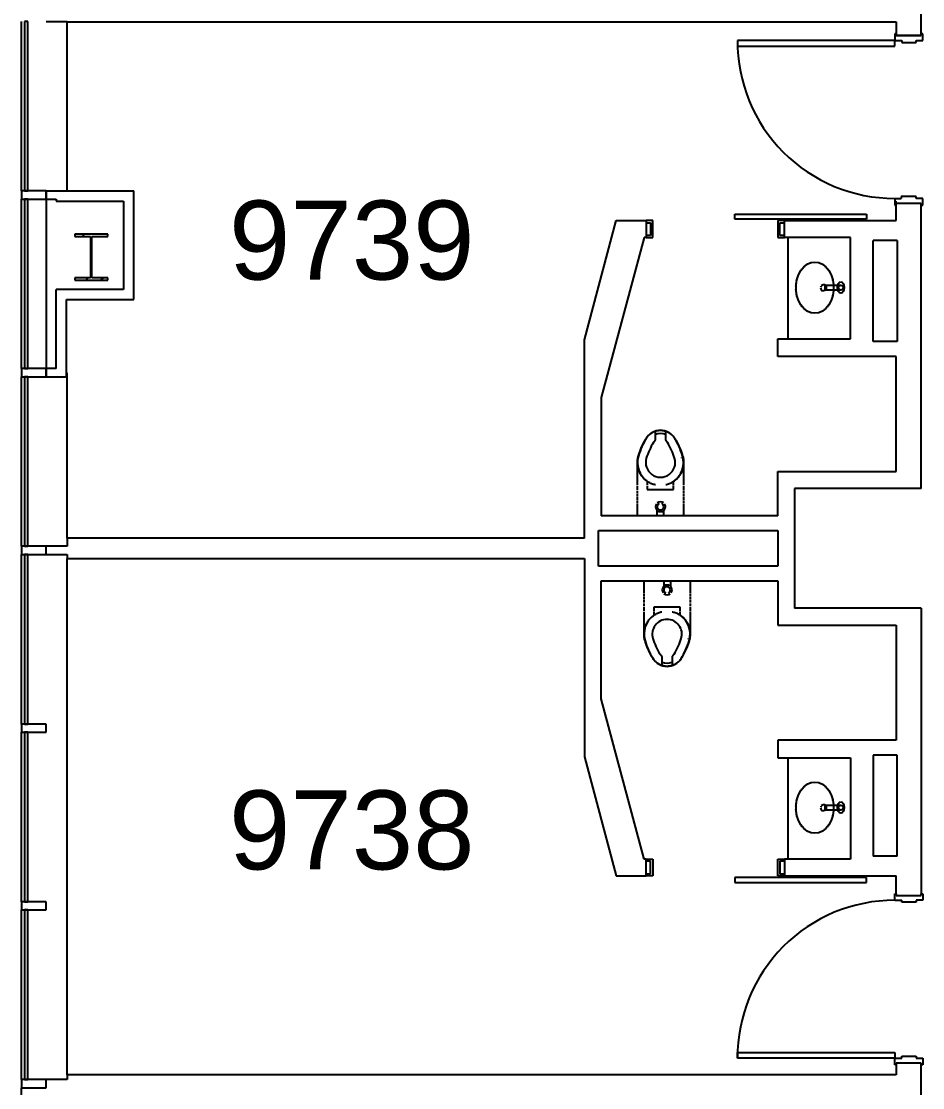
# Model space of a CAD drawing. Header units: inches. Extents: x -59 to 5673, y -29 to 4299.
# Drawn here: x -42.7 to 231.1, y 2867.8 to 3191.8 of the extents above; entities that cross this region are included whole.
import ezdxf

# ---------------------------------------------------------------- set-up
doc = ezdxf.new("R2010")
doc.units = ezdxf.units.IN
doc.header["$LTSCALE"] = 96
doc.header["$MEASUREMENT"] = 0
for name, color, linetype in [('A-ANNO-ROOM', 4, 'Continuous'), ('A-COLS', 5, 'Continuous'), ('A-DOOR', 2, 'Continuous'), ('A-FLOR-CASE', 3, 'Continuous'), ('A-FLOR-PFIX', 2, 'Continuous'), ('A-GLAZ', 2, 'Continuous'), ('A-WALL-FULL', 6, 'Continuous')]:
    doc.layers.add(name, color=color, linetype=linetype)
doc.styles.add('ARIAL', font='arial.ttf')

msp = doc.modelspace()

# ---------------------------------------------------------------- linework, layer by layer
at = {"layer": 'A-COLS'}
for p, q in [((-16.42, 3127.08), (-26.42, 3127.08)), ((-26.42, 3127.08), (-26.42, 3126.36)), ((-24.2, 3126.36), (-23.48, 3127.08)), ((-16.42, 3126.36), (-16.42, 3127.08)), ((-26.42, 3126.36), (-21.63, 3126.36)), ((-21.63, 3126.36), (-21.63, 3113.8)), ((-21.22, 3113.8), (-21.22, 3126.36)), ((-21.22, 3126.36), (-16.42, 3126.36)), ((-26.42, 3113.8), (-26.42, 3113.08)), ((-21.63, 3113.8), (-26.42, 3113.8)), ((-23.08, 3113.08), (-22.36, 3113.8)), ((-21.63, 3114.53), (-21.22, 3114.95)), ((-16.42, 3113.8), (-21.22, 3113.8)), ((-18.48, 3113.08), (-17.76, 3113.8)), ((-16.42, 3113.08), (-16.42, 3113.8)), ((-26.42, 3113.08), (-16.42, 3113.08))]:
    msp.add_line(p, q, dxfattribs=at)
at = {"layer": 'A-DOOR'}
for p, q in [((174.83, 3185.95), (174.83, 3184.2)), ((222.58, 3185.95), (174.83, 3185.95)), ((223.08, 3187.95), (222.58, 3187.95)), ((222.58, 3187.95), (222.58, 3185.95)), ((222.58, 3184.2), (222.58, 3185.95)), ((222.58, 3185.95), (224.77, 3185.95)), ((223.08, 3187.45), (223.08, 3187.95)), ((230.58, 3187.45), (223.08, 3187.45)), ((224.77, 3185.95), (224.77, 3185.33)), ((224.77, 3185.33), (229.14, 3185.33)), ((229.14, 3185.33), (229.14, 3185.95)), ((229.14, 3185.95), (231.08, 3185.95)), ((231.08, 3187.95), (230.58, 3187.95)), ((230.58, 3187.95), (230.58, 3187.45)), ((231.08, 3185.95), (231.08, 3187.95)), ((174.83, 3184.2), (222.58, 3184.2)), ((222.58, 3137.95), (224.52, 3137.95)), ((222.58, 3137.95), (222.58, 3135.95)), ((230.58, 3136.45), (223.08, 3136.45)), ((223.08, 3135.95), (223.08, 3136.45)), ((229.14, 3138.58), (224.52, 3138.58)), ((224.52, 3138.58), (224.52, 3137.95)), ((229.14, 3137.95), (229.14, 3138.58)), ((231.08, 3137.95), (229.14, 3137.95)), ((230.58, 3136.45), (230.58, 3135.95)), ((231.08, 3135.95), (231.08, 3137.95)), ((173.99, 3131.7), (173.99, 3133.2)), ((173.99, 3133.2), (213.99, 3133.2)), ((213.99, 3133.2), (213.99, 3131.7)), ((222.58, 3135.95), (223.08, 3135.95)), ((230.58, 3135.95), (231.08, 3135.95)), ((149.08, 3131.2), (147.08, 3131.2)), ((147.08, 3131.2), (147.08, 3130.58)), ((147.08, 3130.58), (148.45, 3130.58)), ((148.45, 3130.58), (148.45, 3126.7)), ((149.08, 3126.08), (149.08, 3131.2)), ((213.99, 3131.7), (173.99, 3131.7)), ((187.08, 3131.2), (187.08, 3126.08)), ((189.08, 3131.2), (187.08, 3131.2)), ((187.7, 3130.58), (189.08, 3130.58)), ((187.7, 3126.7), (187.7, 3130.58)), ((189.08, 3130.58), (189.08, 3131.2)), ((148.45, 3126.7), (147.08, 3126.7)), ((147.08, 3126.7), (147.08, 3126.08)), ((189.08, 3126.7), (187.7, 3126.7)), ((189.08, 3126.08), (189.08, 3126.7)), ((147.08, 3126.08), (149.08, 3126.08)), ((187.08, 3126.08), (189.08, 3126.08)), ((147.08, 2937.2), (149.08, 2937.2)), ((147.08, 2936.58), (147.08, 2937.2)), ((148.45, 2936.58), (147.08, 2936.58)), ((148.45, 2932.7), (148.45, 2936.58)), ((149.08, 2937.2), (149.08, 2932.08)), ((187.08, 2932.08), (187.08, 2937.2)), ((187.08, 2937.2), (189.08, 2937.2)), ((187.7, 2936.58), (187.7, 2932.7)), ((189.08, 2936.58), (187.7, 2936.58)), ((189.08, 2937.2), (189.08, 2936.58)), ((147.08, 2932.7), (148.45, 2932.7)), ((147.08, 2932.08), (147.08, 2932.7)), ((187.7, 2932.7), (189.08, 2932.7)), ((189.08, 2932.7), (189.08, 2932.08)), ((149.08, 2932.08), (147.08, 2932.08)), ((213.99, 2931.58), (173.99, 2931.58)), ((173.99, 2931.58), (173.99, 2930.08)), ((173.99, 2930.08), (213.99, 2930.08)), ((189.08, 2932.08), (187.08, 2932.08)), ((213.99, 2930.08), (213.99, 2931.58)), ((222.58, 2924.7), (222.58, 2926.7)), ((222.58, 2926.7), (223.08, 2926.7)), ((223.08, 2926.7), (223.08, 2926.2)), ((223.08, 2926.2), (230.58, 2926.2)), ((230.58, 2926.7), (231.08, 2926.7)), ((230.58, 2926.2), (230.58, 2926.7)), ((231.08, 2926.7), (231.08, 2924.7)), ((222.58, 2924.7), (224.77, 2924.7)), ((224.77, 2924.08), (224.77, 2924.7)), ((229.14, 2924.08), (224.77, 2924.08)), ((229.14, 2924.7), (229.14, 2924.08)), ((231.08, 2924.7), (229.14, 2924.7)), ((174.83, 2878.45), (222.58, 2878.45)), ((174.83, 2876.7), (174.83, 2878.45)), ((222.58, 2878.45), (222.58, 2876.7)), ((224.77, 2877.32), (229.14, 2877.32)), ((224.77, 2876.7), (224.77, 2877.32)), ((229.14, 2877.32), (229.14, 2876.7)), ((222.58, 2876.7), (174.83, 2876.7)), ((222.58, 2876.7), (224.77, 2876.7)), ((222.58, 2874.7), (222.58, 2876.7)), ((223.08, 2874.7), (222.58, 2874.7)), ((223.08, 2875.2), (223.08, 2874.7)), ((230.58, 2875.2), (223.08, 2875.2)), ((229.14, 2876.7), (231.08, 2876.7)), ((230.58, 2874.7), (230.58, 2875.2)), ((231.08, 2874.7), (230.58, 2874.7)), ((231.08, 2876.7), (231.08, 2874.7))]:
    msp.add_line(p, q, dxfattribs=at)
for centre, start, end in [((222.61, 3185.74), 179.7448, 269.956), ((222.61, 3185.74), 179.7448, 269.956), ((222.61, 2876.92), 90.044, 180.2552), ((222.61, 2876.92), 90.044, 180.2552)]:
    msp.add_arc(centre, 47.79, start, end, dxfattribs=at)
at = {"layer": 'A-FLOR-CASE'}
for p, q in [((190.2, 3095.33), (190.2, 3126.08)), ((190.2, 2937.2), (190.2, 2967.95))]:
    msp.add_line(p, q, dxfattribs=at)
at = {"layer": 'A-FLOR-PFIX'}
for p, q in [((194.06, 3116.04), (194.95, 3117.12)), ((194.95, 3117.12), (195.98, 3117.94)), ((195.98, 3117.94), (197.12, 3118.44)), ((196.94, 3118.38), (197.19, 3118.46)), ((197.12, 3118.44), (198.31, 3118.61)), ((198.31, 3118.61), (199.5, 3118.44)), ((199.5, 3118.44), (200.64, 3117.94)), ((200.64, 3117.94), (201.67, 3117.12)), ((201.67, 3117.12), (202.56, 3116.04)), ((192.87, 3113.23), (193.36, 3114.72)), ((193.36, 3114.72), (194.06, 3116.04)), ((202.56, 3116.04), (203.26, 3114.72)), ((203.26, 3114.72), (203.75, 3113.23)), ((192.62, 3111.64), (192.87, 3113.23)), ((192.62, 3110.02), (192.62, 3111.64)), ((200.32, 3111.5), (200.81, 3111.79)), ((200.81, 3111.79), (201.29, 3111.79)), ((201.29, 3111.79), (201.63, 3111.61)), ((201.76, 3110.52), (201.41, 3109.99)), ((201.46, 3111.58), (206.21, 3111.58)), ((201.46, 3110.08), (201.46, 3111.58)), ((201.63, 3111.61), (201.77, 3111.43)), ((201.77, 3111.43), (201.76, 3110.52)), ((203.75, 3113.23), (204, 3111.64)), ((204, 3111.64), (204, 3110.02)), ((192.87, 3108.42), (192.62, 3110.02)), ((193.36, 3106.94), (192.87, 3108.42)), ((201, 3109.84), (200.85, 3109.85)), ((201.41, 3109.99), (201, 3109.84)), ((206.21, 3110.08), (201.46, 3110.08)), ((203.75, 3108.42), (203.26, 3106.94)), ((204, 3110.02), (203.75, 3108.42)), ((194.06, 3105.62), (193.36, 3106.94)), ((194.95, 3104.53), (194.06, 3105.62)), ((195.98, 3103.72), (194.95, 3104.53)), ((201.67, 3104.53), (200.64, 3103.72)), ((202.56, 3105.62), (201.67, 3104.53)), ((203.26, 3106.94), (202.56, 3105.62)), ((197.12, 3103.22), (195.98, 3103.72)), ((197.19, 3103.2), (196.94, 3103.27)), ((198.31, 3103.05), (197.12, 3103.22)), ((199.5, 3103.22), (198.31, 3103.05)), ((200.64, 3103.72), (199.5, 3103.22)), ((146.99, 3064.8), (147.2, 3065.15)), ((147.2, 3065.15), (147.31, 3065.32)), ((147.31, 3065.32), (147.43, 3065.48)), ((147.43, 3065.48), (147.55, 3065.64)), ((147.55, 3065.64), (147.68, 3065.79)), ((147.68, 3065.79), (147.81, 3065.94)), ((147.81, 3065.94), (147.95, 3066.08)), ((147.95, 3066.08), (148.1, 3066.22)), ((148.1, 3066.22), (148.25, 3066.35)), ((148.25, 3066.35), (148.4, 3066.48)), ((148.4, 3066.48), (148.56, 3066.6)), ((148.56, 3066.6), (148.73, 3066.71)), ((148.73, 3066.71), (148.9, 3066.81)), ((148.9, 3066.81), (149.07, 3066.91)), ((149.07, 3066.91), (149.25, 3067)), ((149.25, 3067), (149.43, 3067.09)), ((149.43, 3067.09), (149.62, 3067.17)), ((149.62, 3067.17), (149.81, 3067.24)), ((149.81, 3067.24), (150, 3067.3)), ((149.95, 3064.51), (149.95, 3067.28)), ((150, 3067.3), (150.19, 3067.35)), ((150.19, 3067.35), (150.38, 3067.4)), ((150.38, 3067.4), (150.58, 3067.44)), ((150.58, 3067.44), (150.78, 3067.47)), ((150.78, 3067.47), (150.97, 3067.49)), ((150.97, 3067.49), (151.17, 3067.51)), ((151.17, 3067.51), (151.37, 3067.51)), ((151.37, 3067.51), (151.45, 3067.51)), ((151.45, 3067.51), (151.65, 3067.51)), ((151.65, 3067.51), (151.85, 3067.5)), ((151.85, 3067.5), (152.05, 3067.48)), ((152.05, 3067.48), (152.25, 3067.45)), ((152.25, 3067.45), (152.45, 3067.42)), ((152.45, 3067.42), (152.64, 3067.37)), ((152.64, 3067.37), (152.83, 3067.32)), ((152.83, 3067.32), (153.03, 3067.26)), ((152.95, 3067.28), (152.95, 3064.51)), ((153.03, 3067.26), (153.21, 3067.19)), ((153.21, 3067.19), (153.4, 3067.12)), ((153.4, 3067.12), (153.58, 3067.04)), ((153.58, 3067.04), (153.76, 3066.95)), ((153.76, 3066.95), (153.94, 3066.85)), ((153.94, 3066.85), (154.11, 3066.75)), ((154.11, 3066.75), (154.28, 3066.64)), ((154.28, 3066.64), (154.44, 3066.53)), ((154.44, 3066.53), (154.6, 3066.4)), ((154.6, 3066.4), (154.75, 3066.27)), ((154.75, 3066.27), (154.9, 3066.14)), ((154.9, 3066.14), (155.04, 3066)), ((155.04, 3066), (155.18, 3065.85)), ((155.18, 3065.85), (155.31, 3065.7)), ((155.31, 3065.7), (155.43, 3065.54)), ((155.43, 3065.54), (155.55, 3065.38)), ((155.55, 3065.38), (155.66, 3065.22)), ((155.66, 3065.22), (155.7, 3065.15)), ((155.7, 3065.15), (156.17, 3064.36)), ((145.37, 3061.5), (145.72, 3062.35)), ((145.72, 3062.35), (146.11, 3063.18)), ((146.11, 3063.18), (146.54, 3064)), ((146.54, 3064), (146.99, 3064.8)), ((156.17, 3064.36), (156.61, 3063.55)), ((156.61, 3063.55), (157.01, 3062.72)), ((157.01, 3062.72), (157.38, 3061.88)), ((157.38, 3061.88), (157.72, 3061.02)), ((144.49, 3058.48), (144.53, 3058.76)), ((144.53, 3058.76), (144.58, 3059.03)), ((144.58, 3059.03), (144.64, 3059.31)), ((144.64, 3059.31), (144.7, 3059.58)), ((144.7, 3059.58), (144.76, 3059.77)), ((144.76, 3059.77), (145.05, 3060.64)), ((145.05, 3060.64), (145.37, 3061.5)), ((157.72, 3061.02), (158.02, 3060.16)), ((158.02, 3060.16), (158.15, 3059.77)), ((158.15, 3059.77), (158.22, 3059.5)), ((158.22, 3059.5), (158.29, 3059.23)), ((158.29, 3059.23), (158.34, 3058.95)), ((158.34, 3058.95), (158.39, 3058.67)), ((158.39, 3058.67), (158.42, 3058.4)), ((144.45, 3057.64), (144.46, 3057.92)), ((144.45, 3050.88), (144.45, 3057.72)), ((144.46, 3057.36), (144.45, 3057.64)), ((144.46, 3057.92), (144.47, 3058.2)), ((144.48, 3057.08), (144.46, 3057.36)), ((144.47, 3058.2), (144.49, 3058.48)), ((144.51, 3056.8), (144.48, 3057.08)), ((144.55, 3056.53), (144.51, 3056.8)), ((144.61, 3056.25), (144.55, 3056.53)), ((144.67, 3055.98), (144.61, 3056.25)), ((144.75, 3055.71), (144.67, 3055.98)), ((144.83, 3055.44), (144.75, 3055.71)), ((144.93, 3055.18), (144.83, 3055.44)), ((158.05, 3055.36), (157.95, 3055.1)), ((158.13, 3055.63), (158.05, 3055.36)), ((158.21, 3055.9), (158.13, 3055.63)), ((158.28, 3056.17), (158.21, 3055.9)), ((158.34, 3056.45), (158.28, 3056.17)), ((158.38, 3056.72), (158.34, 3056.45)), ((158.42, 3057), (158.38, 3056.72)), ((158.42, 3058.4), (158.44, 3058.12)), ((158.44, 3057.28), (158.42, 3057)), ((158.44, 3058.12), (158.45, 3057.84)), ((158.45, 3057.56), (158.44, 3057.28)), ((158.45, 3057.84), (158.45, 3057.56)), ((158.45, 3057.72), (158.45, 3050.89)), ((145.04, 3054.92), (144.93, 3055.18)), ((145.15, 3054.67), (145.04, 3054.92)), ((145.28, 3054.42), (145.15, 3054.67)), ((145.42, 3054.17), (145.28, 3054.42)), ((145.56, 3053.93), (145.42, 3054.17)), ((145.72, 3053.7), (145.56, 3053.93)), ((145.88, 3053.48), (145.72, 3053.7)), ((146.06, 3053.26), (145.88, 3053.48)), ((146.24, 3053.04), (146.06, 3053.26)), ((146.43, 3052.84), (146.24, 3053.04)), ((146.63, 3052.64), (146.43, 3052.84)), ((146.84, 3052.45), (146.63, 3052.64)), ((147.05, 3052.27), (146.84, 3052.45)), ((147.27, 3052.1), (147.05, 3052.27)), ((147.5, 3051.94), (147.27, 3052.1)), ((155.79, 3052.22), (155.57, 3052.05)), ((156.01, 3052.4), (155.79, 3052.22)), ((156.21, 3052.59), (156.01, 3052.4)), ((156.42, 3052.78), (156.21, 3052.59)), ((156.61, 3052.98), (156.42, 3052.78)), ((156.79, 3053.19), (156.61, 3052.98)), ((156.97, 3053.41), (156.79, 3053.19)), ((157.14, 3053.63), (156.97, 3053.41)), ((157.3, 3053.86), (157.14, 3053.63)), ((157.45, 3054.1), (157.3, 3053.86)), ((157.59, 3054.34), (157.45, 3054.1)), ((157.72, 3054.59), (157.59, 3054.34)), ((157.84, 3054.85), (157.72, 3054.59)), ((157.95, 3055.1), (157.84, 3054.85)), ((144.45, 3049.38), (144.45, 3050.64)), ((144.45, 3048.38), (144.45, 3049.15)), ((147.45, 3051.97), (147.45, 3050.88)), ((147.45, 3050.64), (147.45, 3049.47)), ((147.45, 3049.47), (155.45, 3049.47)), ((147.73, 3051.79), (147.5, 3051.94)), ((147.97, 3051.64), (147.73, 3051.79)), ((148.22, 3051.51), (147.97, 3051.64)), ((148.47, 3051.38), (148.22, 3051.51)), ((148.73, 3051.27), (148.47, 3051.38)), ((148.99, 3051.17), (148.73, 3051.27)), ((149.25, 3051.07), (148.99, 3051.17)), ((149.52, 3050.99), (149.25, 3051.07)), ((149.79, 3050.92), (149.52, 3050.99)), ((149.92, 3050.89), (149.79, 3050.92)), ((153.31, 3050.97), (153.04, 3050.9)), ((153.58, 3051.05), (153.31, 3050.97)), ((153.84, 3051.14), (153.58, 3051.05)), ((154.1, 3051.24), (153.84, 3051.14)), ((154.36, 3051.35), (154.1, 3051.24)), ((154.61, 3051.47), (154.36, 3051.35)), ((154.86, 3051.6), (154.61, 3051.47)), ((155.1, 3051.74), (154.86, 3051.6)), ((155.34, 3051.89), (155.1, 3051.74)), ((155.57, 3052.05), (155.34, 3051.89)), ((155.45, 3050.87), (155.45, 3051.97)), ((155.45, 3049.47), (155.45, 3050.66)), ((158.45, 3050.65), (158.45, 3049.37)), ((158.45, 3049.16), (158.45, 3048.37)), ((144.45, 3047.38), (144.45, 3048.15)), ((144.45, 3046.39), (144.45, 3047.15)), ((144.45, 3045.38), (144.45, 3046.14)), ((158.45, 3048.16), (158.45, 3047.37)), ((158.45, 3047.16), (158.45, 3046.38)), ((158.45, 3046.15), (158.45, 3045.37)), ((144.45, 3041.51), (144.45, 3045.15)), ((150.45, 3041.51), (150.45, 3043.17)), ((152.45, 3041.51), (152.45, 3043.17)), ((158.45, 3045.16), (158.45, 3041.51)), ((146.45, 3018.13), (146.45, 3021.76)), ((152.45, 3021.76), (152.45, 3020.11)), ((154.45, 3021.76), (154.45, 3020.11)), ((160.45, 3021.76), (160.45, 3018.13)), ((146.45, 3017.13), (146.45, 3017.9)), ((146.45, 3016.13), (146.45, 3016.9)), ((160.45, 3017.89), (160.45, 3017.14)), ((160.45, 3016.89), (160.45, 3016.13)), ((146.45, 3015.13), (146.45, 3015.9)), ((146.45, 3014.13), (146.45, 3014.9)), ((146.45, 3012.63), (146.45, 3013.9)), ((157.45, 3013.81), (149.45, 3013.81)), ((149.45, 3013.81), (149.45, 3012.62)), ((157.45, 3012.62), (157.45, 3013.81)), ((160.45, 3015.89), (160.45, 3015.13)), ((160.45, 3014.89), (160.45, 3014.13)), ((160.45, 3013.89), (160.45, 3012.64)), ((146.45, 3005.56), (146.45, 3012.39)), ((147.93, 3009.87), (148.11, 3010.09)), ((148.11, 3010.09), (148.3, 3010.3)), ((148.3, 3010.3), (148.49, 3010.5)), ((148.49, 3010.5), (148.69, 3010.69)), ((148.69, 3010.69), (148.9, 3010.88)), ((148.9, 3010.88), (149.12, 3011.06)), ((149.12, 3011.06), (149.34, 3011.23)), ((149.34, 3011.23), (149.57, 3011.39)), ((149.45, 3012.41), (149.45, 3011.31)), ((149.57, 3011.39), (149.81, 3011.54)), ((149.81, 3011.54), (150.05, 3011.68)), ((150.05, 3011.68), (150.29, 3011.81)), ((150.29, 3011.81), (150.55, 3011.93)), ((150.55, 3011.93), (150.8, 3012.04)), ((150.8, 3012.04), (151.06, 3012.14)), ((151.06, 3012.14), (151.33, 3012.23)), ((151.33, 3012.23), (151.6, 3012.31)), ((151.6, 3012.31), (151.87, 3012.38)), ((154.99, 3012.39), (155.12, 3012.36)), ((155.12, 3012.36), (155.39, 3012.29)), ((155.39, 3012.29), (155.65, 3012.21)), ((155.65, 3012.21), (155.92, 3012.11)), ((155.92, 3012.11), (156.18, 3012.01)), ((156.18, 3012.01), (156.43, 3011.9)), ((156.43, 3011.9), (156.69, 3011.77)), ((156.69, 3011.77), (156.93, 3011.64)), ((156.93, 3011.64), (157.17, 3011.49)), ((157.17, 3011.49), (157.41, 3011.34)), ((157.41, 3011.34), (157.63, 3011.18)), ((157.45, 3011.31), (157.45, 3012.41)), ((157.63, 3011.18), (157.85, 3011.01)), ((157.85, 3011.01), (158.07, 3010.83)), ((158.07, 3010.83), (158.28, 3010.64)), ((158.28, 3010.64), (158.47, 3010.44)), ((158.47, 3010.44), (158.67, 3010.23)), ((158.67, 3010.23), (158.85, 3010.02)), ((158.85, 3010.02), (159.02, 3009.8)), ((160.45, 3012.4), (160.45, 3005.56)), ((146.52, 3006.56), (146.57, 3006.83)), ((146.57, 3006.83), (146.63, 3007.11)), ((146.63, 3007.11), (146.69, 3007.38)), ((146.69, 3007.38), (146.77, 3007.65)), ((146.77, 3007.65), (146.86, 3007.91)), ((146.86, 3007.91), (146.96, 3008.18)), ((146.96, 3008.18), (147.07, 3008.43)), ((147.07, 3008.43), (147.19, 3008.69)), ((147.19, 3008.69), (147.32, 3008.94)), ((147.32, 3008.94), (147.46, 3009.18)), ((147.46, 3009.18), (147.61, 3009.41)), ((147.61, 3009.41), (147.77, 3009.65)), ((147.77, 3009.65), (147.93, 3009.87)), ((159.02, 3009.8), (159.19, 3009.58)), ((159.19, 3009.58), (159.34, 3009.34)), ((159.34, 3009.34), (159.49, 3009.11)), ((159.49, 3009.11), (159.63, 3008.86)), ((159.63, 3008.86), (159.75, 3008.61)), ((159.75, 3008.61), (159.87, 3008.36)), ((159.87, 3008.36), (159.98, 3008.1)), ((159.98, 3008.1), (160.07, 3007.84)), ((160.07, 3007.84), (160.16, 3007.57)), ((160.16, 3007.57), (160.23, 3007.3)), ((160.23, 3007.3), (160.3, 3007.03)), ((160.3, 3007.03), (160.35, 3006.75)), ((160.35, 3006.75), (160.39, 3006.48)), ((146.45, 3005.72), (146.47, 3006)), ((146.45, 3005.44), (146.45, 3005.72)), ((146.46, 3005.16), (146.45, 3005.44)), ((146.49, 3004.88), (146.46, 3005.16)), ((146.47, 3006), (146.49, 3006.28)), ((146.49, 3006.28), (146.52, 3006.56)), ((146.52, 3004.6), (146.49, 3004.88)), ((146.56, 3004.33), (146.52, 3004.6)), ((146.62, 3004.05), (146.56, 3004.33)), ((146.68, 3003.78), (146.62, 3004.05)), ((146.76, 3003.51), (146.68, 3003.78)), ((146.88, 3003.12), (146.76, 3003.51)), ((160.15, 3003.51), (159.86, 3002.64)), ((160.2, 3003.7), (160.15, 3003.51)), ((160.27, 3003.97), (160.2, 3003.7)), ((160.33, 3004.25), (160.27, 3003.97)), ((160.37, 3004.52), (160.33, 3004.25)), ((160.41, 3004.8), (160.37, 3004.52)), ((160.39, 3006.48), (160.42, 3006.2)), ((160.44, 3005.08), (160.41, 3004.8)), ((160.42, 3006.2), (160.44, 3005.92)), ((160.44, 3005.92), (160.45, 3005.64)), ((160.45, 3005.36), (160.44, 3005.08)), ((160.45, 3005.64), (160.45, 3005.36)), ((147.19, 3002.25), (146.88, 3003.12)), ((147.52, 3001.4), (147.19, 3002.25)), ((147.89, 3000.56), (147.52, 3001.4)), ((148.3, 2999.73), (147.89, 3000.56)), ((159.18, 3000.93), (158.79, 3000.09)), ((159.54, 3001.78), (159.18, 3000.93)), ((159.86, 3002.64), (159.54, 3001.78)), ((148.73, 2998.92), (148.3, 2999.73)), ((149.2, 2998.13), (148.73, 2998.92)), ((149.25, 2998.06), (149.2, 2998.13)), ((149.36, 2997.9), (149.25, 2998.06)), ((149.47, 2997.74), (149.36, 2997.9)), ((149.6, 2997.58), (149.47, 2997.74)), ((149.73, 2997.43), (149.6, 2997.58)), ((149.87, 2997.28), (149.73, 2997.43)), ((150.01, 2997.14), (149.87, 2997.28)), ((150.16, 2997.01), (150.01, 2997.14)), ((150.31, 2996.88), (150.16, 2997.01)), ((151.95, 2995.99), (151.95, 2998.76)), ((154.95, 2998.76), (154.95, 2995.99)), ((156.81, 2997.06), (156.66, 2996.93)), ((156.95, 2997.2), (156.81, 2997.06)), ((157.09, 2997.34), (156.95, 2997.2)), ((157.23, 2997.49), (157.09, 2997.34)), ((157.36, 2997.64), (157.23, 2997.49)), ((157.48, 2997.8), (157.36, 2997.64)), ((157.59, 2997.96), (157.48, 2997.8)), ((157.7, 2998.13), (157.59, 2997.96)), ((157.91, 2998.48), (157.7, 2998.13)), ((158.37, 2999.28), (157.91, 2998.48)), ((158.79, 3000.09), (158.37, 2999.28)), ((150.47, 2996.75), (150.31, 2996.88)), ((150.63, 2996.64), (150.47, 2996.75)), ((150.8, 2996.53), (150.63, 2996.64)), ((150.97, 2996.43), (150.8, 2996.53)), ((151.14, 2996.33), (150.97, 2996.43)), ((151.32, 2996.24), (151.14, 2996.33)), ((151.51, 2996.16), (151.32, 2996.24)), ((151.69, 2996.09), (151.51, 2996.16)), ((151.88, 2996.02), (151.69, 2996.09)), ((152.07, 2995.96), (151.88, 2996.02)), ((152.26, 2995.91), (152.07, 2995.96)), ((152.46, 2995.86), (152.26, 2995.91)), ((152.66, 2995.83), (152.46, 2995.86)), ((152.85, 2995.8), (152.66, 2995.83)), ((153.05, 2995.78), (152.85, 2995.8)), ((153.25, 2995.77), (153.05, 2995.78)), ((153.45, 2995.76), (153.25, 2995.77)), ((153.53, 2995.77), (153.45, 2995.76)), ((153.73, 2995.77), (153.53, 2995.77)), ((153.93, 2995.79), (153.73, 2995.77)), ((154.13, 2995.81), (153.93, 2995.79)), ((154.33, 2995.84), (154.13, 2995.81)), ((154.52, 2995.88), (154.33, 2995.84)), ((154.72, 2995.93), (154.52, 2995.88)), ((154.91, 2995.98), (154.72, 2995.93)), ((155.1, 2996.04), (154.91, 2995.98)), ((155.29, 2996.11), (155.1, 2996.04)), ((155.47, 2996.19), (155.29, 2996.11)), ((155.65, 2996.28), (155.47, 2996.19)), ((155.83, 2996.37), (155.65, 2996.28)), ((156.01, 2996.47), (155.83, 2996.37)), ((156.18, 2996.57), (156.01, 2996.47)), ((156.34, 2996.68), (156.18, 2996.57)), ((156.5, 2996.8), (156.34, 2996.68)), ((156.66, 2996.93), (156.5, 2996.8)), ((194.06, 2958.04), (194.95, 2959.12)), ((194.95, 2959.12), (195.98, 2959.94)), ((195.98, 2959.94), (197.12, 2960.44)), ((196.94, 2960.38), (197.19, 2960.46)), ((197.12, 2960.44), (198.31, 2960.61)), ((198.31, 2960.61), (199.5, 2960.44)), ((199.5, 2960.44), (200.64, 2959.94)), ((200.64, 2959.94), (201.67, 2959.12)), ((201.67, 2959.12), (202.56, 2958.04)), ((192.62, 2953.64), (192.87, 2955.23)), ((192.87, 2955.23), (193.36, 2956.72)), ((193.36, 2956.72), (194.06, 2958.04)), ((202.56, 2958.04), (203.26, 2956.72)), ((203.26, 2956.72), (203.75, 2955.23)), ((203.75, 2955.23), (204, 2953.64)), ((192.62, 2952.02), (192.62, 2953.64)), ((192.87, 2950.42), (192.62, 2952.02)), ((200.32, 2953.5), (200.81, 2953.79)), ((200.81, 2953.79), (201.29, 2953.79)), ((201, 2951.84), (200.85, 2951.85)), ((201.41, 2951.99), (201, 2951.84)), ((201.29, 2953.79), (201.63, 2953.61)), ((201.76, 2952.52), (201.41, 2951.99)), ((201.46, 2953.58), (206.21, 2953.58)), ((201.46, 2952.08), (201.46, 2953.58)), ((206.21, 2952.08), (201.46, 2952.08)), ((201.63, 2953.61), (201.77, 2953.43)), ((201.77, 2953.43), (201.76, 2952.52)), ((204, 2952.02), (203.75, 2950.42)), ((204, 2953.64), (204, 2952.02)), ((193.36, 2948.94), (192.87, 2950.42)), ((194.06, 2947.62), (193.36, 2948.94)), ((203.26, 2948.94), (202.56, 2947.62)), ((203.75, 2950.42), (203.26, 2948.94)), ((194.95, 2946.53), (194.06, 2947.62)), ((195.98, 2945.72), (194.95, 2946.53)), ((197.12, 2945.22), (195.98, 2945.72)), ((197.19, 2945.2), (196.94, 2945.27)), ((198.31, 2945.05), (197.12, 2945.22)), ((199.5, 2945.22), (198.31, 2945.05)), ((200.64, 2945.72), (199.5, 2945.22)), ((201.67, 2946.53), (200.64, 2945.72)), ((202.56, 2947.62), (201.67, 2946.53))]:
    msp.add_line(p, q, dxfattribs=at)
for centre in [(206.21, 3110.83), (206.21, 2952.83)]:
    msp.add_circle(centre, 0.75, dxfattribs=at)
for centre, radius, start, end in [((201.06, 3110.83), 1, 181.4853, 252), ((201.06, 3110.83), 1, 152.4389, 170.9999), ((166.75, 3053.03), 23, 148.1995, 162.9647), ((151.45, 3062.51), 5, 31.8005, 148.1995), ((151.45, 3062.51), 4, 67.7775, 112.2225), ((136.15, 3053.03), 23, 17.0353, 31.8005), ((166.75, 3053.03), 20.5, 148.1995, 162.9647), ((151.45, 3062.51), 2.5, 126.8699, 148.1995), ((151.45, 3062.51), 2.5, 31.8005, 53.1301), ((136.15, 3053.03), 20.5, 17.0353, 31.8005), ((151.45, 3057.72), 7, 162.9647, 235.1501), ((151.45, 3057.72), 4.5, 162.9647, 17.0353), ((151.45, 3057.72), 7, 304.8499, 17.0353), ((157.45, 3059.22), 0.5, 340, 0), ((151.45, 3044.29), 1.5, 49.9625, 130.0375), ((151.45, 3044.29), 1.5, 144.3619, 0), ((151.45, 3044.3), 0.996, 112.6886, 0), ((151.45, 3044.3), 0.996, 0, 67.3114), ((151.45, 3044.29), 1.5, 0, 35.3367), ((153.45, 3018.99), 1.5, 0, 215.3367), ((153.45, 3018.98), 0.996, 0, 247.3114), ((153.45, 3018.99), 1.5, 229.5824, 310.0375), ((153.45, 3018.98), 0.996, 292.6886, 0), ((153.45, 3018.99), 1.5, 324.6633, 0), ((153.45, 3005.56), 7, 124.8499, 197.0353), ((153.45, 3005.56), 4.5, 90, 197.0353), ((153.45, 3005.56), 4.5, 342.9647, 90), ((153.45, 3005.56), 7, 342.9647, 55.1501), ((153.45, 3005.56), 7, 42.4709, 49.0365), ((153.45, 3005.56), 7, 27.59, 33.9346), ((153.45, 3005.56), 7, 12.7122, 18.6438), ((168.75, 3010.25), 23, 197.0353, 211.8005), ((168.75, 3010.25), 20.5, 197.0353, 211.8005), ((138.15, 3010.25), 20.5, 328.1995, 342.9647), ((138.15, 3010.25), 23, 328.1995, 342.9647), ((159.45, 3004.06), 0.5, 0, 20), ((153.45, 3000.76), 5, 211.8005, 328.1995), ((153.45, 3000.76), 2.5, 211.8005, 233.1301), ((153.45, 3000.76), 4, 247.7775, 292.2225), ((153.45, 3000.76), 2.5, 306.8699, 328.1995), ((201.06, 2952.83), 1, 181.4853, 252), ((201.06, 2952.83), 1, 152.4389, 170.9999)]:
    msp.add_arc(centre, radius, start, end, dxfattribs=at)
for centre in [(206.21, 3110.87), (206.21, 2952.87)]:
    msp.add_ellipse(centre, major_axis=(0, 1.75), ratio=0.571429, dxfattribs=at)
for points, knots in [([(194.85, 3117.02), (195.12, 3117.3), (195.47, 3117.58), (195.82, 3117.84), (195.88, 3117.88)], [5.6220806, 5.6220806, 5.6220806, 5.6220806, 5.7998634, 5.8343864, 5.8343864, 5.8343864, 5.8343864]), ([(195.92, 3117.89), (196.26, 3118.11), (196.65, 3118.32), (197.04, 3118.41), (197.07, 3118.42)], [5.8415235, 5.8415235, 5.8415235, 5.8415235, 6.0415243, 6.0587858, 6.0587858, 6.0587858, 6.0587858]), ([(199.55, 3118.42), (199.58, 3118.41), (199.97, 3118.29), (200.36, 3118.11), (200.7, 3117.89)], [0.2243995, 0.2243995, 0.2243995, 0.2243995, 0.241661, 0.4416618, 0.4416618, 0.4416618, 0.4416618]), ([(200.74, 3117.87), (200.8, 3117.83), (201.16, 3117.59), (201.5, 3117.3), (201.77, 3117.02)], [0.448799, 0.448799, 0.448799, 0.448799, 0.4833219, 0.6611047, 0.6611047, 0.6611047, 0.6611047]), ([(192.8, 3112.88), (192.85, 3113.13), (192.92, 3113.46), (193.02, 3113.77), (193.04, 3113.85)], [4.9749558, 4.9749558, 4.9749558, 4.9749558, 5.0748804, 5.1046577, 5.1046577, 5.1046577, 5.1046577]), ([(193.25, 3114.45), (193.37, 3114.75), (193.51, 3115.06), (193.67, 3115.36), (193.68, 3115.39)], [5.1895316, 5.1895316, 5.1895316, 5.1895316, 5.3165414, 5.3302301, 5.3302301, 5.3302301, 5.3302301]), ([(193.95, 3115.85), (194.14, 3116.16), (194.35, 3116.45), (194.57, 3116.7), (194.57, 3116.7)], [5.4048623, 5.4048623, 5.4048623, 5.4048623, 5.5582024, 5.5583845, 5.5583845, 5.5583845, 5.5583845]), ([(202.05, 3116.7), (202.05, 3116.7), (202.27, 3116.44), (202.48, 3116.16), (202.67, 3115.85)], [0.7248008, 0.7248008, 0.7248008, 0.7248008, 0.7249829, 0.878323, 0.878323, 0.878323, 0.878323]), ([(202.94, 3115.39), (202.95, 3115.36), (203.11, 3115.06), (203.25, 3114.75), (203.37, 3114.45)], [0.9529552, 0.9529552, 0.9529552, 0.9529552, 0.9666439, 1.0936537, 1.0936537, 1.0936537, 1.0936537]), ([(203.58, 3113.85), (203.6, 3113.77), (203.7, 3113.46), (203.77, 3113.13), (203.83, 3112.88)], [1.1785276, 1.1785276, 1.1785276, 1.1785276, 1.2083049, 1.3082295, 1.3082295, 1.3082295, 1.3082295]), ([(192.6, 3111.2), (192.61, 3111.4), (192.63, 3111.72), (192.66, 3112.04), (192.68, 3112.17)], [4.7595613, 4.7595613, 4.7595613, 4.7595613, 4.8332195, 4.883074, 4.883074, 4.883074, 4.883074]), ([(192.68, 3109.49), (192.66, 3109.62), (192.63, 3109.94), (192.61, 3110.26), (192.6, 3110.46)], [4.541704, 4.541704, 4.541704, 4.541704, 4.5915585, 4.6652167, 4.6652167, 4.6652167, 4.6652167]), ([(203.94, 3112.17), (203.96, 3112.04), (204, 3111.72), (204.02, 3111.4), (204.02, 3111.2)], [1.4001113, 1.4001113, 1.4001113, 1.4001113, 1.4499658, 1.523624, 1.523624, 1.523624, 1.523624]), ([(204.02, 3110.46), (204.02, 3110.26), (204, 3109.94), (203.96, 3109.62), (203.94, 3109.49)], [1.6179686, 1.6179686, 1.6179686, 1.6179686, 1.6916268, 1.7414813, 1.7414813, 1.7414813, 1.7414813]), ([(193.04, 3107.81), (193.02, 3107.88), (192.92, 3108.2), (192.85, 3108.52), (192.8, 3108.78)], [4.3201203, 4.3201203, 4.3201203, 4.3201203, 4.3498975, 4.4498221, 4.4498221, 4.4498221, 4.4498221]), ([(193.68, 3106.27), (193.67, 3106.3), (193.51, 3106.6), (193.37, 3106.91), (193.25, 3107.21)], [4.0945479, 4.0945479, 4.0945479, 4.0945479, 4.1082365, 4.2352464, 4.2352464, 4.2352464, 4.2352464]), ([(203.37, 3107.21), (203.25, 3106.91), (203.11, 3106.6), (202.95, 3106.3), (202.94, 3106.27)], [2.0479389, 2.0479389, 2.0479389, 2.0479389, 2.1749488, 2.1886374, 2.1886374, 2.1886374, 2.1886374]), ([(203.83, 3108.78), (203.77, 3108.52), (203.7, 3108.2), (203.6, 3107.88), (203.58, 3107.81)], [1.8333632, 1.8333632, 1.8333632, 1.8333632, 1.9332878, 1.963065, 1.963065, 1.963065, 1.963065]), ([(194.57, 3104.95), (194.57, 3104.95), (194.35, 3105.21), (194.14, 3105.5), (193.95, 3105.81)], [3.8663935, 3.8663935, 3.8663935, 3.8663935, 3.8665756, 4.0199157, 4.0199157, 4.0199157, 4.0199157]), ([(195.88, 3103.79), (195.82, 3103.83), (195.46, 3104.07), (195.12, 3104.36), (194.85, 3104.64)], [3.5903916, 3.5903916, 3.5903916, 3.5903916, 3.6249146, 3.8026973, 3.8026973, 3.8026973, 3.8026973]), ([(201.77, 3104.64), (201.5, 3104.36), (201.16, 3104.08), (200.8, 3103.82), (200.74, 3103.78)], [2.480488, 2.480488, 2.480488, 2.480488, 2.6582707, 2.6927937, 2.6927937, 2.6927937, 2.6927937]), ([(202.67, 3105.81), (202.48, 3105.5), (202.27, 3105.21), (202.05, 3104.95), (202.05, 3104.95)], [2.2632696, 2.2632696, 2.2632696, 2.2632696, 2.4166097, 2.4167919, 2.4167919, 2.4167919, 2.4167919]), ([(197.07, 3103.23), (197.04, 3103.24), (196.65, 3103.37), (196.26, 3103.55), (195.92, 3103.77)], [3.3659921, 3.3659921, 3.3659921, 3.3659921, 3.3832536, 3.5832545, 3.5832545, 3.5832545, 3.5832545]), ([(200.7, 3103.77), (200.36, 3103.55), (199.98, 3103.34), (199.58, 3103.25), (199.55, 3103.24)], [2.6999308, 2.6999308, 2.6999308, 2.6999308, 2.8999317, 2.9171932, 2.9171932, 2.9171932, 2.9171932]), ([(193.95, 2957.85), (194.14, 2958.16), (194.35, 2958.45), (194.57, 2958.7), (194.57, 2958.7)], [5.4048623, 5.4048623, 5.4048623, 5.4048623, 5.5582024, 5.5583845, 5.5583845, 5.5583845, 5.5583845]), ([(194.85, 2959.02), (195.12, 2959.3), (195.47, 2959.58), (195.82, 2959.84), (195.88, 2959.88)], [5.6220806, 5.6220806, 5.6220806, 5.6220806, 5.7998634, 5.8343864, 5.8343864, 5.8343864, 5.8343864]), ([(195.92, 2959.89), (196.26, 2960.11), (196.65, 2960.32), (197.04, 2960.41), (197.07, 2960.42)], [5.8415235, 5.8415235, 5.8415235, 5.8415235, 6.0415243, 6.0587858, 6.0587858, 6.0587858, 6.0587858]), ([(199.55, 2960.42), (199.58, 2960.41), (199.97, 2960.29), (200.36, 2960.11), (200.7, 2959.89)], [0.2243995, 0.2243995, 0.2243995, 0.2243995, 0.241661, 0.4416618, 0.4416618, 0.4416618, 0.4416618]), ([(200.74, 2959.87), (200.8, 2959.83), (201.16, 2959.59), (201.5, 2959.3), (201.77, 2959.02)], [0.448799, 0.448799, 0.448799, 0.448799, 0.4833219, 0.6611047, 0.6611047, 0.6611047, 0.6611047]), ([(202.05, 2958.7), (202.05, 2958.7), (202.27, 2958.44), (202.48, 2958.16), (202.67, 2957.85)], [0.7248008, 0.7248008, 0.7248008, 0.7248008, 0.7249829, 0.878323, 0.878323, 0.878323, 0.878323]), ([(192.8, 2954.88), (192.85, 2955.13), (192.92, 2955.46), (193.02, 2955.77), (193.04, 2955.85)], [4.9749558, 4.9749558, 4.9749558, 4.9749558, 5.0748804, 5.1046577, 5.1046577, 5.1046577, 5.1046577]), ([(193.25, 2956.45), (193.37, 2956.75), (193.51, 2957.06), (193.67, 2957.36), (193.68, 2957.39)], [5.1895316, 5.1895316, 5.1895316, 5.1895316, 5.3165414, 5.3302301, 5.3302301, 5.3302301, 5.3302301]), ([(202.94, 2957.39), (202.95, 2957.36), (203.11, 2957.06), (203.25, 2956.75), (203.37, 2956.45)], [0.9529552, 0.9529552, 0.9529552, 0.9529552, 0.9666439, 1.0936537, 1.0936537, 1.0936537, 1.0936537]), ([(203.58, 2955.85), (203.6, 2955.77), (203.7, 2955.46), (203.77, 2955.13), (203.83, 2954.88)], [1.1785276, 1.1785276, 1.1785276, 1.1785276, 1.2083049, 1.3082295, 1.3082295, 1.3082295, 1.3082295]), ([(192.6, 2953.2), (192.61, 2953.4), (192.63, 2953.72), (192.66, 2954.04), (192.68, 2954.17)], [4.7595613, 4.7595613, 4.7595613, 4.7595613, 4.8332195, 4.883074, 4.883074, 4.883074, 4.883074]), ([(192.68, 2951.49), (192.66, 2951.62), (192.63, 2951.94), (192.61, 2952.26), (192.6, 2952.46)], [4.541704, 4.541704, 4.541704, 4.541704, 4.5915585, 4.6652167, 4.6652167, 4.6652167, 4.6652167]), ([(203.94, 2954.17), (203.96, 2954.04), (204, 2953.72), (204.02, 2953.4), (204.02, 2953.2)], [1.4001113, 1.4001113, 1.4001113, 1.4001113, 1.4499658, 1.523624, 1.523624, 1.523624, 1.523624]), ([(204.02, 2952.46), (204.02, 2952.26), (204, 2951.94), (203.96, 2951.62), (203.94, 2951.49)], [1.6179686, 1.6179686, 1.6179686, 1.6179686, 1.6916268, 1.7414813, 1.7414813, 1.7414813, 1.7414813]), ([(193.04, 2949.81), (193.02, 2949.88), (192.92, 2950.2), (192.85, 2950.52), (192.8, 2950.78)], [4.3201203, 4.3201203, 4.3201203, 4.3201203, 4.3498975, 4.4498221, 4.4498221, 4.4498221, 4.4498221]), ([(193.68, 2948.27), (193.67, 2948.3), (193.51, 2948.6), (193.37, 2948.91), (193.25, 2949.21)], [4.0945479, 4.0945479, 4.0945479, 4.0945479, 4.1082365, 4.2352464, 4.2352464, 4.2352464, 4.2352464]), ([(203.37, 2949.21), (203.25, 2948.91), (203.11, 2948.6), (202.95, 2948.3), (202.94, 2948.27)], [2.0479389, 2.0479389, 2.0479389, 2.0479389, 2.1749488, 2.1886374, 2.1886374, 2.1886374, 2.1886374]), ([(203.83, 2950.78), (203.77, 2950.52), (203.7, 2950.2), (203.6, 2949.88), (203.58, 2949.81)], [1.8333632, 1.8333632, 1.8333632, 1.8333632, 1.9332878, 1.963065, 1.963065, 1.963065, 1.963065]), ([(194.57, 2946.95), (194.57, 2946.95), (194.35, 2947.21), (194.14, 2947.5), (193.95, 2947.81)], [3.8663935, 3.8663935, 3.8663935, 3.8663935, 3.8665756, 4.0199157, 4.0199157, 4.0199157, 4.0199157]), ([(195.88, 2945.79), (195.82, 2945.83), (195.46, 2946.07), (195.12, 2946.36), (194.85, 2946.64)], [3.5903916, 3.5903916, 3.5903916, 3.5903916, 3.6249146, 3.8026973, 3.8026973, 3.8026973, 3.8026973]), ([(197.07, 2945.23), (197.04, 2945.24), (196.65, 2945.37), (196.26, 2945.55), (195.92, 2945.77)], [3.3659921, 3.3659921, 3.3659921, 3.3659921, 3.3832536, 3.5832545, 3.5832545, 3.5832545, 3.5832545]), ([(200.7, 2945.77), (200.36, 2945.55), (199.98, 2945.34), (199.58, 2945.25), (199.55, 2945.24)], [2.6999308, 2.6999308, 2.6999308, 2.6999308, 2.8999317, 2.9171932, 2.9171932, 2.9171932, 2.9171932]), ([(201.77, 2946.64), (201.5, 2946.36), (201.16, 2946.08), (200.8, 2945.82), (200.74, 2945.78)], [2.480488, 2.480488, 2.480488, 2.480488, 2.6582707, 2.6927937, 2.6927937, 2.6927937, 2.6927937]), ([(202.67, 2947.81), (202.48, 2947.5), (202.27, 2947.21), (202.05, 2946.95), (202.05, 2946.95)], [2.2632696, 2.2632696, 2.2632696, 2.2632696, 2.4166097, 2.4167919, 2.4167919, 2.4167919, 2.4167919])]:
    msp.add_open_spline(points, degree=3, knots=knots, dxfattribs=at)
at = {"layer": 'A-GLAZ'}
for p, q in [((-42.67, 3140.26), (-42.67, 3191.76)), ((-40.67, 3191.76), (-41.67, 3191.76)), ((-41.67, 3191.76), (-41.67, 3140.26)), ((-40.67, 3140.26), (-40.67, 3191.76)), ((-28.8, 3140.26), (-28.8, 3191.58)), ((-41.67, 3140.26), (-40.67, 3140.26)), ((-41.67, 3140.26), (-40.67, 3140.26)), ((-42.67, 3086.26), (-42.67, 3137.76)), ((-42.67, 3086.26), (-42.67, 3137.76)), ((-40.67, 3137.76), (-41.67, 3137.76)), ((-41.67, 3137.76), (-41.67, 3086.26)), ((-40.67, 3137.76), (-41.67, 3137.76)), ((-41.67, 3137.76), (-41.67, 3086.26)), ((-40.67, 3086.26), (-40.67, 3137.76)), ((-40.67, 3086.26), (-40.67, 3137.76)), ((-35.17, 3137.76), (-35.17, 3086.26)), ((-35.17, 3137.76), (-35.17, 3086.26)), ((-41.67, 3086.26), (-40.67, 3086.26)), ((-41.67, 3086.26), (-40.67, 3086.26)), ((-28.92, 3085.01), (-28.8, 3085.01)), ((-28.92, 3085.01), (-28.8, 3085.01)), ((-28.8, 3034.7), (-28.8, 3085.01)), ((-42.67, 3032.26), (-42.67, 3083.76)), ((-40.67, 3083.76), (-41.67, 3083.76)), ((-40.67, 3083.76), (-41.67, 3083.76)), ((-41.67, 3083.76), (-41.67, 3032.26)), ((-40.67, 3032.26), (-40.67, 3083.76)), ((-42.67, 2978.26), (-42.67, 3029.76)), ((-41.67, 3032.26), (-40.67, 3032.26)), ((-40.67, 3029.76), (-41.67, 3029.76)), ((-41.67, 3029.76), (-41.67, 2978.26)), ((-40.67, 2978.26), (-40.67, 3029.76)), ((-28.8, 2871.7), (-28.8, 3028.58)), ((-41.67, 2978.26), (-40.67, 2978.26)), ((-42.67, 2924.26), (-42.67, 2975.76)), ((-40.67, 2975.76), (-41.67, 2975.76)), ((-41.67, 2975.76), (-41.67, 2924.26)), ((-40.67, 2924.26), (-40.67, 2975.76)), ((-41.67, 2924.26), (-40.67, 2924.26)), ((-42.67, 2870.26), (-42.67, 2921.76)), ((-40.67, 2921.76), (-41.67, 2921.76)), ((-41.67, 2921.76), (-41.67, 2870.26)), ((-40.67, 2870.26), (-40.67, 2921.76)), ((-42.67, 2816.26), (-42.67, 2867.76)), ((-41.67, 2870.26), (-40.67, 2870.26))]:
    msp.add_line(p, q, dxfattribs=at)
at = {"layer": 'A-GLAZ', "extrusion": (0, 0, -1)}
for p, q in [((-35.17, 3140.26), (-42.67, 3140.26)), ((-42.67, 3140.26), (-42.67, 3137.76)), ((-35.17, 3140.26), (-42.67, 3140.26)), ((-42.67, 3140.26), (-42.67, 3137.76)), ((-35.17, 3137.76), (-35.17, 3140.26)), ((-35.17, 3137.76), (-35.17, 3140.26)), ((-42.67, 3137.76), (-35.17, 3137.76)), ((-42.67, 3137.76), (-35.17, 3137.76)), ((-35.17, 3086.26), (-42.67, 3086.26)), ((-42.67, 3086.26), (-42.67, 3083.76)), ((-35.17, 3086.26), (-42.67, 3086.26)), ((-42.67, 3086.26), (-42.67, 3083.76)), ((-35.17, 3083.76), (-35.17, 3086.26)), ((-35.17, 3083.76), (-35.17, 3086.26)), ((-42.67, 3083.76), (-35.17, 3083.76)), ((-42.67, 3083.76), (-35.17, 3083.76)), ((-35.17, 3032.26), (-42.67, 3032.26)), ((-42.67, 3032.26), (-42.67, 3029.76)), ((-42.67, 3029.76), (-35.17, 3029.76)), ((-35.17, 3029.76), (-35.17, 3032.26)), ((-35.17, 2978.26), (-42.67, 2978.26)), ((-42.67, 2978.26), (-42.67, 2975.76)), ((-35.17, 2975.76), (-35.17, 2978.26)), ((-42.67, 2975.76), (-35.17, 2975.76)), ((-35.17, 2924.26), (-42.67, 2924.26)), ((-42.67, 2924.26), (-42.67, 2921.76)), ((-35.17, 2921.76), (-35.17, 2924.26)), ((-42.67, 2921.76), (-35.17, 2921.76)), ((-35.17, 2870.26), (-42.67, 2870.26)), ((-42.67, 2870.26), (-42.67, 2867.76)), ((-42.67, 2867.76), (-35.17, 2867.76)), ((-35.17, 2867.76), (-35.17, 2870.26))]:
    msp.add_line(p, q, dxfattribs=at)
at = {"layer": 'A-WALL-FULL'}
for p, q in [((230.58, 3187.45), (230.58, 3287.33)), ((-35.17, 3191.76), (-28.8, 3191.76)), ((-28.8, 3191.58), (-28.8, 3191.76)), ((-28.8, 3191.58), (223.08, 3191.58)), ((223.08, 3191.58), (223.08, 3187.45)), ((223.08, 3187.45), (230.58, 3187.45)), ((-35.17, 3140.26), (-8.55, 3140.26)), ((-35.17, 3140.26), (-35.17, 3137.76)), ((-8.55, 3107.2), (-8.55, 3140.26)), ((-35.17, 3137.76), (-32.05, 3137.76)), ((-32.05, 3137.76), (-32.05, 3137.14)), ((-32.05, 3137.14), (-11.67, 3137.14)), ((-11.67, 3137.14), (-11.67, 3110.33)), ((223.08, 3131.2), (223.08, 3137.08)), ((230.58, 3136.45), (223.08, 3136.45)), ((230.58, 3049.83), (230.58, 3136.45)), ((128.33, 3095), (138.03, 3131.2)), ((138.03, 3131.2), (147.08, 3131.2)), ((147.08, 3131.2), (147.08, 3126.08)), ((189.08, 3126.08), (189.08, 3131.2)), ((189.08, 3131.2), (223.08, 3131.2)), ((146.49, 3126.08), (133.45, 3077.42)), ((147.08, 3126.08), (146.49, 3126.08)), ((209.2, 3126.08), (189.08, 3126.08)), ((209.2, 3095.33), (209.2, 3126.08)), ((216.08, 3094.45), (216.08, 3125.2)), ((223.33, 3125.2), (216.08, 3125.2)), ((223.33, 3125.2), (223.33, 3094.45)), ((-11.67, 3110.33), (-32.05, 3110.33)), ((-32.05, 3086.26), (-32.05, 3110.33)), ((-28.92, 3107.2), (-8.55, 3107.2)), ((-28.92, 3083.76), (-28.92, 3107.2)), ((128.33, 3034.7), (128.33, 3095)), ((187.08, 3089.95), (187.08, 3095.33)), ((187.08, 3095.33), (209.2, 3095.33)), ((223.33, 3094.45), (216.08, 3094.45)), ((223.08, 3089.95), (187.08, 3089.95)), ((223.08, 3054.95), (223.08, 3089.95)), ((-32.05, 3086.26), (-35.17, 3086.26)), ((-35.17, 3086.26), (-35.17, 3083.76)), ((-35.17, 3083.76), (-28.92, 3083.76)), ((133.45, 3077.42), (133.45, 3041.51)), ((187.08, 3054.95), (223.08, 3054.95)), ((187.08, 3041.51), (187.08, 3054.95)), ((230.58, 3049.83), (192.2, 3049.83)), ((192.2, 3049.83), (192.2, 3013.45)), ((128.33, 3034.7), (128.33, 3041.51)), ((187.08, 3041.51), (133.45, 3041.51)), ((132.58, 3037.01), (187.08, 3037.01)), ((132.58, 3026.26), (132.58, 3037.01)), ((187.08, 3037.01), (187.08, 3026.26)), ((128.33, 3034.7), (-28.8, 3034.7)), ((-28.8, 3034.7), (-28.8, 3032.26)), ((-28.8, 3032.26), (-35.17, 3032.26)), ((-35.17, 3029.76), (-28.8, 3029.76)), ((-28.8, 3029.76), (-28.8, 3028.58)), ((-28.8, 3028.58), (128.33, 3028.58)), ((128.33, 3028.58), (128.33, 3021.76)), ((128.33, 3028.58), (128.33, 2968.28)), ((187.08, 3026.26), (132.58, 3026.26)), ((133.45, 3021.76), (187.08, 3021.76)), ((133.45, 2985.86), (133.45, 3021.76)), ((187.08, 3021.76), (187.08, 3008.33)), ((230.58, 3013.45), (192.2, 3013.45)), ((230.58, 3013.45), (230.58, 2926.2)), ((187.08, 3008.33), (223.08, 3008.33)), ((223.08, 3008.33), (223.08, 2973.33)), ((146.49, 2937.2), (133.45, 2985.86)), ((223.08, 2973.33), (187.08, 2973.33)), ((187.08, 2973.33), (187.08, 2967.95)), ((128.33, 2968.28), (138.03, 2932.08)), ((187.08, 2967.95), (209.2, 2967.95)), ((209.2, 2967.95), (209.2, 2937.2)), ((216.08, 2968.83), (216.08, 2938.08)), ((223.33, 2968.83), (216.08, 2968.83)), ((223.33, 2938.08), (223.33, 2968.83)), ((147.08, 2937.2), (146.49, 2937.2)), ((147.08, 2932.08), (147.08, 2937.2)), ((189.08, 2937.2), (189.08, 2932.08)), ((209.2, 2937.2), (189.08, 2937.2)), ((223.33, 2938.08), (216.08, 2938.08)), ((138.03, 2932.08), (147.08, 2932.08)), ((189.08, 2932.08), (223.08, 2932.08)), ((223.08, 2926.2), (223.08, 2932.08)), ((223.08, 2926.2), (230.58, 2926.2)), ((230.58, 2875.2), (223.08, 2875.2)), ((223.08, 2875.2), (223.08, 2871.7)), ((230.58, 2862.08), (230.58, 2875.2)), ((-28.8, 2871.7), (-28.8, 2870.26)), ((223.08, 2871.7), (-28.8, 2871.7)), ((-28.8, 2870.26), (-35.17, 2870.26))]:
    msp.add_line(p, q, dxfattribs=at)

# ---------------------------------------------------------------- texts
at = {"layer": 'A-ANNO-ROOM', "style": 'ARIAL'}
for s, p in [('9739', (20.39, 3113.3)), ('9738', (20.39, 2934.08))]:
    msp.add_text(s, height=24, dxfattribs=at).set_placement(p)

doc.saveas('drawing.dxf')
